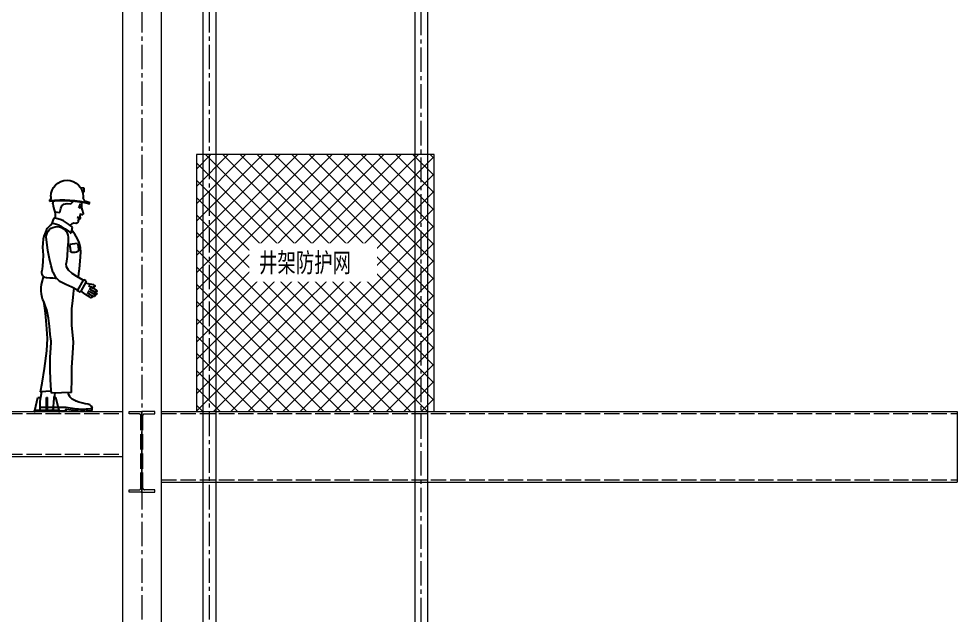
# Model space of a CAD drawing. Header units: millimetres. Extents: x 163705 to 1616509, y 81827 to 302547.
# Drawn here: x 1463727 to 1471036, y 145472 to 150118 of the extents above; entities that cross this region are included whole.
import ezdxf

# ---------------------------------------------------------------- set-up
doc = ezdxf.new("R2010")
doc.units = ezdxf.units.MM
doc.header["$LTSCALE"] = 10
doc.linetypes.add('ACAD_ISO02W100', pattern=[15, 12, -3])
doc.linetypes.add('CENTER2', pattern=[28.575, 19.05, -3.175, 3.175, -3.175])
for name, color, linetype, lineweight in [('1-中心线', 1, 'CENTER2', 0), ('1-填充', 8, 'Continuous', 18), ('1-文本', 4, 'Continuous', 0), ('1-虚线', 8, 'ACAD_ISO02W100', 0), ('1-设备轮廓', 2, 'Continuous', 18), ('1-钢构', 6, 'Continuous', 0)]:
    doc.layers.add(name, color=color, linetype=linetype, lineweight=lineweight)
doc.styles.add('ARIAL', font='arial.ttf', dxfattribs={"width": 0.7})
doc.styles.get("Standard").update_dxf_attribs({"font": 'arial.ttf'})

# ---------------------------------------------------------------- blocks, each defined once
blk = doc.blocks.new('*U271')
for p, q in [((0, 18500), (0, 0)), ((300, 18500), (300, 0))]:
    blk.add_line(p, q)
at = {"layer": '1-中心线'}
blk.add_line((150, 18500), (150, 0), dxfattribs=at)
blk = doc.blocks.new('G$C217800F1')
at = {"layer": '1-中心线'}
for p, q in [((50, 18500, 3.5), (50, 0, -22.6)), ((1700, 0, -22.6), (1700, 18500, 3.5))]:
    blk.add_line(p, q, dxfattribs=at)
at = {"layer": '1-设备轮廓'}
for p, q in [((0, 18500, 3.5), (0, 0, -22.6)), ((100, 18500, 3.5), (100, 0, -22.6)), ((1650, 18500, 3.5), (1650, 0, -22.6)), ((1750, 18500, 3.5), (1750, 0, -22.6))]:
    blk.add_line(p, q, dxfattribs=at)
blk = doc.blocks.new('G$CA6C6E537')
for p, q in [((0, 613), (0, 633)), ((0, 633), (100, 633)), ((79.5, 613), (0, 613)), ((92.5, 36), (92.5, 600)), ((200, 633), (100, 633)), ((107.5, 36), (107.5, 600)), ((120.5, 613), (200, 613)), ((200, 613), (200, 633)), ((0, 3), (0, 23)), ((0, 23), (79.5, 23)), ((100, 3), (0, 3)), ((100, 3), (200, 3)), ((200, 23), (120.5, 23)), ((200, 3), (200, 23))]:
    blk.add_line(p, q)
for centre, start, end in [((79.5, 600), 0, 90), ((120.5, 600), 90, 180), ((79.5, 36), 270, 0), ((120.5, 36), 180, 270)]:
    blk.add_arc(centre, 13, start, end)
at = {"layer": '1-中心线'}
blk.add_line((100, 0), (100, 636), dxfattribs=at)
blk.add_text('HC_SUPERPART', height=0.001).set_placement((100, 3))
blk = doc.blocks.new('*U272')
for p, q in [((0, 550), (6200, 550)), ((0, 550), (0, 0)), ((6200, 550), (6200, 0)), ((0, 0), (6200, 0))]:
    blk.add_line(p, q)
at = {"layer": '1-虚线'}
for p, q in [((0, 534), (6200, 534)), ((0, 16), (6200, 16))]:
    blk.add_line(p, q, dxfattribs=at)
blk = doc.blocks.new('*U284')
for p, q in [((0, 350), (2700, 350)), ((0, 350), (0, 0)), ((2700, 350), (2700, 0)), ((0, 0), (2700, 0))]:
    blk.add_line(p, q)
at = {"layer": '1-虚线'}
for p, q in [((0, 334), (2700, 334)), ((0, 16), (2700, 16))]:
    blk.add_line(p, q, dxfattribs=at)
blk = doc.blocks.new('井架防护网高2米')
at = {"layer": '1-填充'}
h = blk.add_hatch(dxfattribs=at)
h.set_pattern_fill('ANSI37', color=256, scale=30)
h.set_pattern_definition([(45, (1914.58, -8295.97), (-67.3519, 67.3519), []), (135, (1914.58, -8295.97), (-67.3519, -67.3519), [])])
h.paths.add_polyline_path([(0, 0), (1850, 0), (1850, 2000), (0, 2000)])
at = {"layer": '1-设备轮廓'}
blk.add_lwpolyline([(0, 0), (1850, 0), (1850, 2000), (0, 2000)], close=True, dxfattribs=at)
at = {"layer": '1-文本', "insert": (487.1, 1234.5), "char_height": 150, "attachment_point": 1, "style": 'ARIAL', "bg_fill": 3, "box_fill_scale": 1.5, "bg_fill_color": 256, "bg_fill_transparency": 0}
blk.add_mtext_dynamic_manual_height_columns('{\\fSimSun|b0|i0|c134|p2;井架防护网}', width=843.594, gutter_width=1000, heights=[0], dxfattribs=at)
blk = doc.blocks.new('操作人员')
for p, q in [((-228.6, 1085.7), (-202, 1089.4)), ((-228.6, 1058.1), (-228.6, 1085.7)), ((-216, 1059.7), (-228.6, 1058.1)), ((-273.1, 971.7), (-242.3, 982.6)), ((-222, 1021.5), (-222.4, 1009.9)), ((-208.6, 961.2), (-208.7, 942.3)), ((-208.2, 974.5), (-208.6, 961.2)), ((-208.6, 955.4), (-190.8, 958.7)), ((-208.5, 977.9), (-208.2, 974.5)), ((-135, 975), (-146.1, 985.8)), ((-125, 965), (-135, 975)), ((-98, 966), (-125, 965)), ((-70, 963), (-98, 966)), ((-55, 949), (-70, 963)), ((13.6, 965.2), (11, 947.7)), ((12.8, 988.3), (13.8, 969.3)), ((30.7, 1021.5), (30.7, 1005.1)), ((40.3, 994.9), (38.1, 995.5)), ((40.2, 991.1), (39.8, 986.2)), ((40.4, 994.8), (40.2, 991.1)), ((-218.5, 901.2), (-222.5, 889)), ((-212, 922.3), (-218.5, 901.2)), ((-209, 881.2), (-218.2, 882.5)), ((-208.7, 942.3), (-212, 922.3)), ((-207.7, 881.1), (-203.9, 881.1)), ((-202.3, 881.3), (-202.4, 881.3)), ((-199.5, 877.7), (-199.7, 878.1)), ((-198.4, 948), (-184.6, 940.6)), ((-198.2, 926.9), (-184.6, 940.6)), ((-48, 929), (-55, 949)), ((-41, 898), (-48, 929)), ((-22, 900), (-41, 898)), ((-1, 901), (-22, 900)), ((-3.7, 889.4), (-4.6, 872.7)), ((-1, 901), (-3.7, 889.4)), ((4.3, 918.1), (-1, 901)), ((8.8, 936.6), (4.3, 918.1)), ((11, 947.7), (8.8, 936.6)), ((-199.1, 861.5), (-198.3, 864.7)), ((-187, 859.6), (-199.1, 861.5)), ((-198.2, 873.9), (-198.7, 875.6)), ((-198, 866.2), (-197.9, 867.5)), ((-197.8, 868.7), (-197.9, 871.6)), ((-195.6, 845.2), (-192.1, 847.6)), ((-195.4, 845.1), (-193.6, 844.2)), ((-194.8, 853.9), (-186.8, 855.9)), ((-193.6, 844.2), (-190.6, 843.2)), ((-192.1, 847.6), (-189.1, 849.6)), ((-190.6, 843.2), (-190.3, 843.1)), ((-189.1, 849.6), (-186.1, 851.6)), ((-187, 859.6), (-187.4, 859.7)), ((-180.4, 858.7), (-187, 859.6)), ((-186.8, 855.9), (-183.1, 856.7)), ((-186.1, 851.6), (-184.1, 852.6)), ((-184.1, 852.6), (-182.1, 853.6)), ((-183.7, 835.6), (-183.6, 835.2)), ((-183.6, 835.2), (-182.6, 829.2)), ((-182.6, 829.2), (-182, 826)), ((-182.1, 853.6), (-179.1, 855.3)), ((-180.9, 822.5), (-180.7, 821.8)), ((-180.6, 857), (-175.2, 857.4)), ((-180.4, 858.7), (-175.2, 857.4)), ((-179.1, 855.3), (-175.2, 857.4)), ((-177.3, 817.5), (-176, 816.5)), ((-174, 815.6), (-176, 816.5)), ((-163.4, 814.6), (-169.6, 814.6)), ((-148.5, 815.5), (-163.4, 814.6)), ((-135, 810.9), (-148.5, 815.5)), ((-128.3, 802.9), (-135, 810.9)), ((-119.7, 795.9), (-106.4, 805.3)), ((-106.4, 805.3), (-83.4, 821.3)), ((-83.4, 821.3), (-67.4, 831.3)), ((-67.4, 831.3), (-50.4, 839.3)), ((-50.4, 839.3), (-25.4, 847.3)), ((-25.4, 847.3), (-4.4, 852.3)), ((-13.3, 803.9), (3.6, 807.9)), ((-4.6, 872.7), (-4.2, 864.4)), ((-4.4, 852.3), (7.8, 853.8)), ((-4.2, 864.4), (-2.9, 858.3)), ((-2.9, 858.3), (-0.9, 852.7)), ((3.6, 807.9), (24.2, 810.5)), ((7.8, 853.8), (13.7, 835.5)), ((13.7, 835.5), (19.7, 819.5)), ((19.7, 819.5), (27.7, 803.5)), ((-155.5, 727.6), (-131.1, 760.6)), ((-136.2, 780), (-129.9, 787.5)), ((-136.2, 780), (-132.2, 766)), ((-132.2, 766), (-130.2, 756)), ((-130.2, 756), (-129.2, 750)), ((-129.2, 750), (-128.2, 742)), ((-122.3, 793.9), (-128.3, 802.9)), ((-128.2, 742), (-128.2, 734.8)), ((-122.6, 739.7), (-128.2, 734.8)), ((-126.7, 790.5), (-119.7, 795.9)), ((-103.6, 753.7), (-122.6, 739.7)), ((-81.6, 768.7), (-103.6, 753.7)), ((-58.6, 783.7), (-81.6, 768.7)), ((-58.6, 783.7), (-45.8, 791.7)), ((-45.8, 791.7), (-33.9, 797.3)), ((-33.9, 797.3), (-13.3, 803.9)), ((27.7, 803.5), (30.7, 799.5)), ((30.7, 799.5), (36.7, 794.5)), ((36.7, 794.5), (45.7, 786.5)), ((45.7, 786.5), (57.7, 773.5)), ((57.7, 773.5), (63.7, 763.5)), ((63.7, 763.5), (72.3, 742.6)), ((72.3, 742.6), (84.3, 711.6)), ((-200.5, 623.6), (-189.5, 663.6)), ((-189.5, 663.6), (-178.5, 691.6)), ((-178.5, 691.6), (-155.5, 727.6)), ((-104.1, 704.3), (-104.7, 669)), ((-104.7, 669), (-100.7, 619)), ((53.4, 599.7), (65, 685.6)), ((65, 685.6), (65.9, 704.4)), ((84.3, 711.6), (89.6, 687.9)), ((89.6, 687.9), (92.9, 657.3)), ((-204.3, 588.7), (-200.5, 623.6)), ((-198.6, 516.9), (-204.3, 588.7)), ((-182.3, 633.6), (-185.4, 604.6)), ((-185.3, 601.6), (-184.9, 599.8)), ((-182.4, 595), (-182, 594.5)), ((-177.3, 655.5), (-182.3, 633.6)), ((-178.7, 592.2), (-169.9, 588.3)), ((-177.3, 655.5), (-115.6, 647.6)), ((-168, 587.6), (-157.7, 585.4)), ((-155.7, 585.1), (-143.7, 585)), ((-143.7, 585), (-135.2, 585.9)), ((-133.4, 586.3), (-130.3, 587.2)), ((-124.7, 591.4), (-124.7, 591.4)), ((-118.9, 619.8), (-123.3, 595.1)), ((-115.6, 647.6), (-118.9, 619.8)), ((-100.7, 619), (-95.7, 553)), ((41, 536.7), (53.4, 599.7)), ((93.2, 599.1), (90.9, 561.4)), ((92.9, 657.3), (94.3, 625.3)), ((94.3, 625.3), (93.2, 599.1)), ((-193.5, 457.5), (-198.6, 516.9)), ((-95.7, 553), (-89.7, 499)), ((28.7, 480.9), (41, 536.7)), ((90.9, 561.4), (93, 520.8)), ((93, 520.8), (96.1, 475.3)), ((-188.4, 420.9), (-193.5, 457.5)), ((-135.8, 422), (-106.8, 449)), ((-106.8, 449), (-92.8, 474)), ((-92.8, 474), (-89.7, 499)), ((14, 434.9), (28.7, 480.9)), ((96.1, 475.3), (97.6, 461.9)), ((97.6, 461.9), (100.1, 439.4)), ((99.4, 421.1), (100.1, 439.4)), ((-241.6, 365), (-228.5, 372.4)), ((-221.7, 370.5), (-172.8, 398)), ((-221.7, 370.5), (-177.6, 292)), ((-184.4, 392.9), (-188.4, 420.9)), ((-172.8, 398), (-135.8, 422)), ((-36.8, 360.8), (-19.1, 379.7)), ((-19.1, 379.7), (-9, 390.5)), ((-19.1, 379.7), (14.5, 384.7)), ((-7.3, 392.8), (13.4, 433.4)), ((14.5, 384.7), (37.3, 386.3)), ((37.3, 386.3), (62.6, 388.2)), ((64.1, 388.5), (78, 391.8)), ((82.1, 393.8), (90.4, 400.7)), ((96.5, 365.7), (88.4, 399)), ((93.3, 404.6), (98.6, 417.7)), ((102.9, 335.4), (96.5, 365.7)), ((-304.6, 303.8), (-320.3, 295.5)), ((-278.3, 296.8), (-309.1, 281.1)), ((-305.7, 332.2), (-302.6, 333.3)), ((-304.7, 315.3), (-305.1, 315.4)), ((-279.6, 315.8), (-304.6, 303.8)), ((-278.3, 296.8), (-301.3, 283.8)), ((-300.7, 333.8), (-289.7, 336)), ((-295.7, 315.7), (-300.6, 315)), ((-285.9, 318), (-295.7, 315.7)), ((-289.7, 336), (-276.7, 338.7)), ((-269.7, 322.7), (-285.4, 318.1)), ((-262.7, 324.7), (-279.6, 315.8)), ((-278.3, 296.8), (-269.3, 302.2)), ((-260.7, 342.7), (-276.7, 338.7)), ((-269.7, 322.7), (-262.7, 324.7)), ((-238.2, 348.9), (-260.7, 342.7)), ((-243.5, 358.2), (-199.4, 279.8)), ((-177.6, 292), (-134, 316.5)), ((-147.7, 289.5), (-152.3, 306.2)), ((-134, 316.5), (-86, 335.5)), ((-86, 335.5), (-39.6, 358.7)), ((105.2, 313.6), (102.9, 335.4)), ((105.5, 286.7), (105.2, 313.6)), ((-314.4, 256.3), (-303.1, 262.1)), ((-301.3, 283.8), (-310.3, 278.8)), ((-303.1, 262.1), (-309.1, 257.1)), ((-306.9, 242.1), (-304.6, 242.1)), ((-303.1, 262.1), (-286.5, 272.1)), ((-299.9, 243.3), (-287.1, 250.1)), ((-291.3, 244), (-291.7, 242.4)), ((-291.7, 240.2), (-291.2, 237.8)), ((-284.9, 250.3), (-289.9, 246.1)), ((-289.9, 235.2), (-289.4, 234.8)), ((-287.1, 250.1), (-271.1, 260.1)), ((-286.5, 272.1), (-269.4, 282.3)), ((-285.9, 233.3), (-282.2, 233.3)), ((-273.9, 258.3), (-284.9, 250.3)), ((-279.8, 233.9), (-269.9, 239.3)), ((-271.1, 260.1), (-252.1, 272.1)), ((-269.9, 239.3), (-257.9, 247.3)), ((-269.4, 282.3), (-260.2, 287.8)), ((-257.9, 247.3), (-245.9, 255.3)), ((-245.9, 255.3), (-227.6, 267.7)), ((-227.6, 267.7), (-203.7, 287.5)), ((-192.5, 277.9), (-179.5, 285.2)), ((-145.9, 262.4), (-147.7, 289.5)), ((-141.3, 210), (-145.9, 262.4)), ((86.1, 202.5), (94.6, 222.9)), ((94.6, 222.9), (103, 260.2)), ((103, 260.2), (105.5, 286.7)), ((-134.1, 148.7), (-141.3, 210)), ((-132.1, 97.7), (-134.1, 148.7)), ((62.6, 139.1), (70.8, 165.7)), ((70.8, 165.7), (86.1, 202.5)), ((72.1, 112.2), (80.6, 169.4)), ((80.6, 169.4), (86.1, 202.5)), ((-133.7, 17.2), (-132.1, 97.7)), ((40.7, 11.8), (48.6, 74.9)), ((48.6, 74.9), (62.6, 139.1)), ((63.1, 25.2), (72.1, 112.2)), ((-140.3, -59.3), (-133.7, 17.2)), ((34.7, -53.2), (40.7, 11.8)), ((57, -84.7), (63.1, 25.2)), ((-144.9, -112.2), (-140.3, -59.3)), ((28.7, -105.2), (34.7, -53.2)), ((-143.8, -157.3), (-144.9, -112.2)), ((28.7, -112.2), (28.7, -105.2)), ((29.8, -157.3), (28.7, -112.2)), ((60.8, -179.4), (57, -84.7)), ((-138.5, -235.7), (-143.8, -157.3)), ((34.9, -232.7), (29.8, -157.3)), ((79.4, -317.4), (60.8, -179.4)), ((-133.6, -309.7), (-138.5, -235.7)), ((34.9, -253.5), (34.9, -232.7)), ((34.9, -334.3), (34.9, -253.5)), ((-132.3, -396.3), (-133.6, -309.7)), ((34.1, -398), (34.9, -334.3)), ((98.4, -433.1), (79.4, -317.4)), ((-130.8, -505), (-132.3, -396.3)), ((30, -454.4), (34.1, -398)), ((111.2, -498.7), (98.4, -433.1)), ((-130.8, -505), (24.8, -510.6)), ((-106.6, -514.5), (-104.8, -505.9)), ((2.8, -540.5), (-3.2, -509.6)), ((24.8, -510.6), (30, -454.4)), ((26.2, -495.6), (112.3, -498.7)), ((107.8, -540.5), (99.6, -498.3)), ((-218.5, -589.1), (-188.5, -580.1)), ((-188.5, -580.1), (-166.9, -572.9)), ((-162.3, -570.9), (-140.4, -559.2)), ((-133.4, -554), (-122.4, -543)), ((-117.5, -536.6), (-109.9, -523.2)), ((7.8, -575.5), (2.8, -540.5)), ((8.8, -622.5), (7.8, -575.5)), ((112.8, -575.5), (107.8, -540.5)), ((113.8, -622.5), (112.8, -575.5)), ((-291.2, -628.7), (-290.8, -625.3)), ((-291.2, -641.7), (-291.2, -628.7)), ((-279.6, -605.3), (-278.9, -604.8)), ((-274.5, -602.4), (-259.2, -597.2)), ((-256.6, -596.5), (-237.9, -593.7)), ((-237.9, -593.7), (-218.5, -589.1)), ((-169.9, -634.2), (-88.4, -622.6)), ((-167.8, -649.1), (-88.8, -637.8)), ((-87.7, -622.5), (8.8, -622.5)), ((-86.5, -639.8), (-86.5, -649.5)), ((-86.5, -649.5), (8.8, -649.5)), ((8.8, -649.5), (8.8, -622.5)), ((8.8, -623.7), (16.6, -622.6)), ((8.8, -638.8), (16.2, -637.8)), ((17.3, -622.5), (113.8, -622.5)), ((18.5, -639.8), (18.5, -649.5)), ((18.5, -649.5), (113.8, -649.5)), ((113.8, -649.5), (113.8, -622.5))]:
    blk.add_line(p, q)
at = {"lineweight": 25}
for p, q in [((-322.7, 293.7), (-324.5, 291.9)), ((-311.8, 325.6), (-311.3, 326.7)), ((-311.5, 321), (-311.8, 321.7)), ((-327.2, 286.8), (-327.3, 286.8)), ((-327.3, 282.8), (-327.1, 282)), ((-326.9, 261.9), (-326.8, 260.9)), ((-325.3, 258), (-324, 256.7)), ((-324.7, 278.7), (-323.4, 277.9)), ((-322.7, 271.5), (-323.5, 270.7)), ((-310.3, 278.8), (-321.9, 272)), ((-320.5, 255.2), (-318.9, 255.2)), ((-319.6, 277.3), (-317.9, 277.7)), ((-317.4, 277.9), (-310.2, 280.6)), ((-313.1, 251), (-313.1, 249.6)), ((-313, 248.6), (-312.6, 246.5)), ((-309.1, 257.1), (-311.6, 254.6)), ((-309.9, 243), (-309.1, 242.6)), ((-33.8, -644.3), (-8.8, -544.3)), ((-8.8, -544.3), (11.2, -544.3)), ((65.2, -544.3), (57.2, -544.3)), ((57.2, -644.3), (57.2, -544.3)), ((65.2, -644.3), (65.2, -544.3)), ((131.2, -544.3), (111.2, -544.3)), ((156.2, -644.3), (131.2, -544.3)), ((-38.8, -652.3), (-38.8, -644.3)), ((-38.8, -644.3), (-28.8, -644.3)), ((-28.8, -652.3), (-38.8, -652.3)), ((-28.8, -644.3), (-28.8, -652.3)), ((-28.8, -644.3), (151.2, -644.3)), ((-28.8, -652.3), (151.2, -652.3)), ((151.2, -652.3), (151.2, -644.3)), ((151.2, -644.3), (161.2, -644.3)), ((161.2, -652.3), (151.2, -652.3)), ((161.2, -644.3), (161.2, -652.3))]:
    blk.add_line(p, q, dxfattribs=at)
for centre, radius, start, end in [((-95.6, 1021.1), 126.4, 0.16514, 179.83486), ((-51.5, -7.6), 1003, 84.75818, 102.76258), ((-51.5, -7.6), 998, 84.75192, 102.80974), ((-252.3, 1010.9), 30, 289.47702, 358.21009), ((-6.2, 968.2), 20, 351.42156, 3.03984), ((40.7, 1005.1), 10, 180, 254.74488), ((-217.8, 887.5), 5, 161.56505, 263.15132), ((-219.5, 872.6), 10, 82.19491, 83.15132), ((-207.7, 891.1), 10, 262.19491, 270.07748), ((-203.7, 885.3), 4.19, 267.46262, 67.55558), ((-189.1, 937.5), 14, 131.79353, 229.32569), ((-208.6, 873.5), 10, 27.42216, 50.99605), ((-208.4, 873.1), 10, 14.56548, 27.42216), ((-193.2, 859.8), 6.07, 163.773, 254.7214), ((-208, 867.2), 10, 345.96376, 354.62668), ((-207.9, 871.3), 10, 1.39959, 14.56548), ((-207.8, 868.4), 10, 354.62668, 1.39959), ((-191.1, 849.2), 6, 128.14428, 219.56808), ((-195, 846), 1, 219.56808, 243.43495), ((-193.5, 833.6), 10, 11.30993, 71.56505), ((-179.2, 837), 20, 94.10166, 101.30993), ((-162.4, 829.9), 20, 191.30993, 201.80141), ((-171.4, 825.6), 10, 201.80141, 233.62809), ((-169.7, 824.6), 10, 244.22821, 270.44852), ((-114.6, 774.6), 20, 127.45086, 139.9711), ((-19.1, 702.7), 85, 1.17106, 178.89731), ((-175.5, 603.6), 10, 173.94079, 191.56821), ((-175.1, 601.8), 10, 191.56821, 222.75401), ((-174.7, 601.3), 10, 222.75401, 246.18715), ((-165.8, 597.4), 10, 246.18715, 257.522), ((-155.6, 595.1), 10, 257.522, 269.38113), ((-136.3, 595.9), 10, 276.2179, 286.6268), ((-133.1, 596.8), 10, 286.6268, 327.36713), ((-133.1, 596.8), 10, 327.36713, 349.96976), ((-226, 368), 5, 29.35036, 119.35036), ((-16.2, 397.4), 10, 316.84761, 332.93618), ((4.5, 437.9), 10, 332.93618, 342.24757), ((61.8, 398.2), 10, 274.39871, 283.24052), ((75.7, 401.5), 10, 283.24052, 309.80557), ((84, 408.4), 10, 309.80557, 337.61986), ((89.4, 421.5), 10, 337.61986, 357.8223), ((-302.3, 325), 10, 203.19859, 254.0546), ((-302.2, 322.8), 10, 110.55605, 156.80141), ((-302, 324.9), 10, 254.0546, 278.1301), ((-299.1, 324), 10, 99.46232, 110.55605), ((-286.9, 322.9), 5, 281.30993, 287.35402), ((-239.1, 360.7), 5, 119.35036, 209.35036), ((-44.1, 367.7), 10, 296.56505, 316.84761), ((-306.9, 247.1), 5, 243.43495, 270), ((-304.6, 252.1), 10, 270, 298.07249), ((-286.8, 241.2), 5, 165.96376, 191.30993), ((-287.4, 243.1), 4, 129.80557, 165.96376), ((-286.3, 238.8), 5, 191.30993, 225), ((-285.9, 238.3), 5, 225, 270), ((-282.2, 238.3), 5, 270, 298.61046), ((-195, 282.2), 5, 209.35036, 299.35036), ((-181.9, 289.6), 5, 299.35036, 29.35036), ((-176.4, -544.5), 30, 288.43495, 298.17859), ((-154.6, -532.8), 30, 298.17859, 315), ((-143.6, -521.7), 30, 315, 330.25512), ((-135.9, -508.4), 30, 330.25512, 348.25033), ((-216, -312.7), 324.8, 256.60718, 278.14536), ((-288.2, -641.7), 3, 180, 257.61586), ((-261, -628.9), 30, 128.27867, 173.14288), ((-216, -312.7), 339.8, 257.61586, 278.14536), ((-269.7, -616.6), 15, 108.92212, 128.27867), ((-254.3, -611.4), 15, 98.53077, 108.92212), ((-88.5, -639.8), 2, 0, 98.14536), ((-87.7, -627.5), 5, 90, 98.14536), ((16.5, -639.8), 2, 0, 98.14536), ((17.3, -627.5), 5, 90, 98.14536)]:
    blk.add_arc(centre, radius, start, end)
for centre, radius, start, end in [((-315.6, 286.7), 10, 117.89727, 135), ((-307.2, 323.7), 5, 156.80141, 203.19859), ((-317.4, 284.8), 10, 168.69007, 191.30993), ((-317.4, 284.9), 10, 135, 168.69007), ((-322.2, 283), 5, 191.30993, 239.03624), ((-317, 263.2), 10, 130.99846, 187.12502), ((-321.8, 261.6), 5, 187.12502, 225), ((-320.5, 260.2), 5, 225, 270), ((-320.8, 282.2), 5, 239.03624, 284.03624), ((-319.4, 267.7), 5, 120.25644, 130.99846), ((-318.9, 265.2), 10, 270, 296.97414), ((-319.1, 282.6), 5, 284.03624, 290.55605), ((-308.1, 251), 5, 135, 180), ((-308.1, 249.6), 5, 180, 191.30993), ((-307.7, 247.5), 5, 191.30993, 243.43495), ((-313.7, 290), 10, 290.55605, 297.00885)]:
    blk.add_arc(centre, radius, start, end, dxfattribs=at)

msp = doc.modelspace()

# ---------------------------------------------------------------- block references
at = {"xscale": -1}
msp.add_blockref('操作人员', (1464006.823, 147712.158, -618.537), dxfattribs=at)
at = {"layer": '1-虚线'}
msp.add_blockref('G$CA6C6E537', (1464585.648, 146426.632), dxfattribs=at)
at = {"layer": '1-设备轮廓'}
msp.add_blockref('G$C217800F1', (1465160.648, 140559.632, 11.296), dxfattribs=at)
at = {"layer": '1-钢构'}
for name, p in [('*U271', (1464535.648, 140559.632)), ('*U284', (1461835.648, 146709.632)), ('*U272', (1464835.648, 146509.632))]:
    msp.add_blockref(name, p, dxfattribs=at)

# ---------------------------------------------------------------- next in the draw order: block references
at = {"layer": '1-设备轮廓'}
msp.add_blockref('井架防护网高2米', (1465110.651, 147059.632), dxfattribs=at)

doc.saveas('drawing.dxf')
